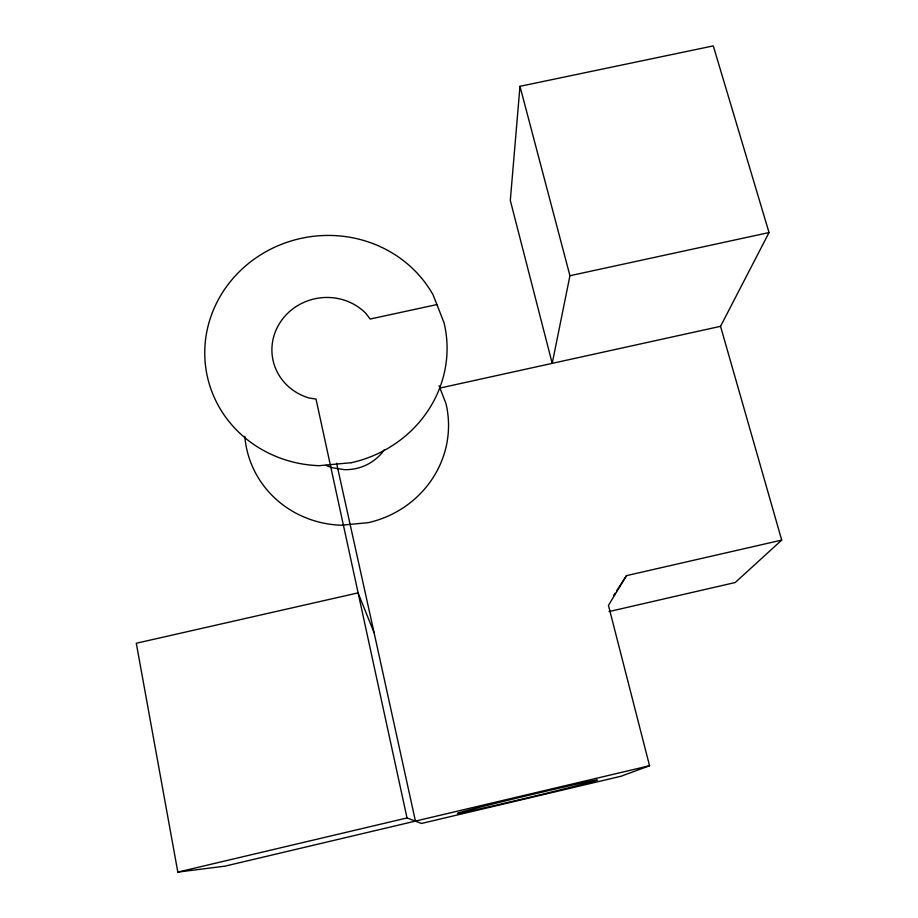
<?xml version="1.0" encoding="UTF-8"?>
<svg xmlns="http://www.w3.org/2000/svg" width="918" height="918" viewBox="0 0 918 918"><rect width="100%" height="100%" fill="white"/><g stroke="black" fill="none" stroke-linecap="round" stroke-linejoin="round"><path stroke-width="1.38" d="M519.978 86.315L510.305 200.445L552.211 363.367L569.94 275.721L519.978 86.315L713.286 45.9L769.043 232.564L720.538 326.326L781.711 540.105L735.226 582.517L609.013 611.572M781.711 540.105L626.512 575.632L608.45 605.375L649.542 765.738L621.096 776.226L421.523 823.446L407.018 817.949L177.828 872.1L136.289 643.254L358.043 592.879L374.085 632.674L415.441 821.105M613.534 595.564L615.06 593.223M616.586 590.871L626.512 575.632M649.542 765.738L224.933 866.156L177.828 872.1M439.963 388.062L720.538 326.326M436.899 304.569L370.092 319.051L366.075 313.612A54.173 51.293 -10.6 0 0 280.667 321.667A54.173 51.293 -10.6 0 0 308.987 397.964L316.021 399.101L407.018 817.949M569.94 275.721L769.043 232.564M439.056 385.721L445.976 403.599A102.185 98.019 -11.9 0 1 368.118 522.698L341.152 525.222A102.185 98.019 -11.9 0 1 244.819 436.325M336.585 463.234L374.085 632.674M384.183 449.935A45.613 43.743 -11.9 0 1 344.181 469.637L332.408 467.721A45.613 43.743 -11.9 0 1 326.246 465.392M351.261 462.706L319.143 465.678A121.371 114.934 -10.7 0 1 223.992 290.26A121.371 114.934 -10.7 0 1 433.135 294.965L444.037 322.746A121.371 114.934 -10.7 0 1 351.261 462.706M485.553 807.588A72.373 1.102 -13.4 0 0 596.551 780.438A72.373 1.102 -13.4 0 0 497.269 802.871A72.373 1.102 -13.4 0 0 485.553 807.588"/></g></svg>
